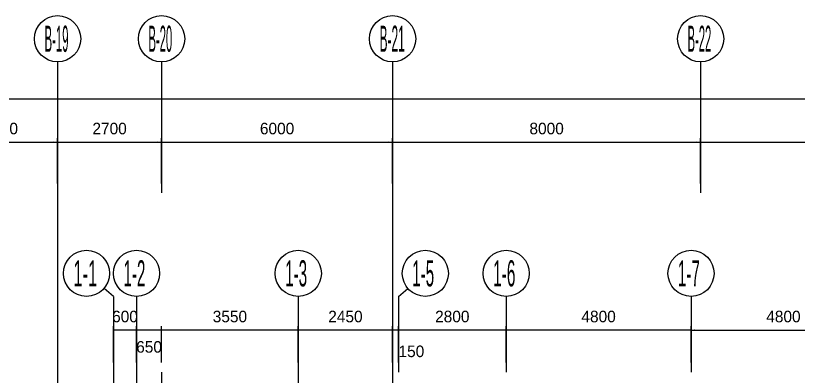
# Model space of a CAD drawing. Extents: x 19107 to 699106, y -67310 to 245688.
# Drawn here: x 600968 to 621296, y 234151 to 243519 of the extents above; entities that cross this region are included whole.
import ezdxf

# ---------------------------------------------------------------- set-up
doc = ezdxf.new("R2010")
doc.units = 0
doc.header["$LTSCALE"] = 100
doc.header["$MEASUREMENT"] = 0
doc.layers.add('DOTE', color=253, linetype='Continuous')
doc.layers.add('L-AXIS', color=3, linetype='Continuous')
doc.styles.add('hztxt', font='hztxt')
doc.dimstyles.get("Standard").update_dxf_attribs({"dimtxt": 300, "dimasz": 100, "dimexe": 100, "dimexo": 250, "dimgap": 100, "dimtad": 0, "dimtoh": 1, "dimdec": 0, "dimdsep": 46, "dimcen": 0.09, "dimclrt": 7, "dimadec": 0, "dimazin": 0, "dimtfac": 1, "dimtdec": 4, "dimtofl": 0, "dimtmove": 0, "dimatfit": 3, "dimfxl": 1, "dimtolj": 1, "dimtzin": 0, "dimarcsym": 0})

# ---------------------------------------------------------------- blocks, each defined once
blk = doc.blocks.new('*D493')
at = {"layer": 'L-AXIS', "color": 0, "linetype": 'ByBlock', "lineweight": -2}
for p, q in [((494858, 239398), (494858, 241456)), ((494858, 241356), (656958, 241356)), ((656958, 239398), (656958, 241456))]:
    blk.add_line(p, q, dxfattribs=at)
for points in [[(494858, 241356), (494958, 241372), (494958, 241339)], [(656958, 241356), (656858, 241339), (656858, 241372)]]:
    blk.add_solid(points, dxfattribs=at)
at = {"layer": 'L-AXIS', "color": 7, "linetype": 'Continuous', "lineweight": -2, "insert": (548151, 241706), "char_height": 300, "width": 1106.67, "attachment_point": 5, "style": 'hztxt'}
blk.add_mtext('162100', dxfattribs=at)
blk = doc.blocks.new('_AXISO')
blk.add_circle((0, 0), 0.5)
blk = doc.blocks.new('*D4709')
at = {"layer": 'L-AXIS', "color": 0, "linetype": 'ByBlock', "lineweight": -2}
for p, q in [((602058, 239163), (602058, 240335)), ((604758, 239163), (604758, 240335)), ((602058, 240235), (604758, 240235))]:
    blk.add_line(p, q, dxfattribs=at)
for points in [[(602058, 240235), (602158, 240251), (602158, 240218)], [(604758, 240235), (604658, 240218), (604658, 240251)]]:
    blk.add_solid(points, dxfattribs=at)
at = {"layer": 'L-AXIS', "color": 7, "linetype": 'Continuous', "lineweight": -2, "insert": (603408, 240585), "char_height": 300, "width": 780, "attachment_point": 5, "style": 'hztxt'}
blk.add_mtext('2700', dxfattribs=at)
blk = doc.blocks.new('*D5102')
at = {"layer": 'L-AXIS', "color": 0, "linetype": 'ByBlock', "lineweight": -2}
for p, q in [((599108, 239163), (599108, 240335)), ((602058, 239163), (602058, 240335)), ((599108, 240235), (602058, 240235))]:
    blk.add_line(p, q, dxfattribs=at)
for points in [[(599108, 240235), (599208, 240251), (599208, 240218)], [(602058, 240235), (601958, 240218), (601958, 240251)]]:
    blk.add_solid(points, dxfattribs=at)
at = {"layer": 'L-AXIS', "color": 7, "linetype": 'Continuous', "lineweight": -2, "insert": (600583, 240585), "char_height": 300, "width": 775, "attachment_point": 5, "style": 'hztxt'}
blk.add_mtext('2950', dxfattribs=at)
blk = doc.blocks.new('*D2985')
at = {"layer": 'L-AXIS', "color": 0, "linetype": 'ByBlock', "lineweight": -2}
for p, q in [((613708, 234511), (613708, 235453)), ((618508, 234511), (618508, 235453)), ((618508, 235353), (613708, 235353))]:
    blk.add_line(p, q, dxfattribs=at)
for points in [[(613708, 235353), (613808, 235370), (613808, 235337)], [(618508, 235353), (618408, 235337), (618408, 235370)]]:
    blk.add_solid(points, dxfattribs=at)
at = {"layer": 'L-AXIS', "color": 7, "linetype": 'Continuous', "lineweight": -2, "insert": (616108, 235703), "char_height": 300, "width": 790, "attachment_point": 5, "style": 'hztxt'}
blk.add_mtext('4800', dxfattribs=at)
blk = doc.blocks.new('*D1889')
at = {"layer": 'L-AXIS', "color": 0, "linetype": 'ByBlock', "lineweight": -2}
for p, q in [((608308, 234511), (608308, 235453)), ((610758, 234511), (610758, 235453)), ((610758, 235353), (608308, 235353))]:
    blk.add_line(p, q, dxfattribs=at)
for points in [[(608308, 235353), (608408, 235370), (608408, 235337)], [(610758, 235353), (610658, 235337), (610658, 235370)]]:
    blk.add_solid(points, dxfattribs=at)
at = {"layer": 'L-AXIS', "color": 7, "linetype": 'Continuous', "lineweight": -2, "insert": (609533, 235703), "char_height": 300, "width": 785, "attachment_point": 5, "style": 'hztxt'}
blk.add_mtext('2450', dxfattribs=at)
blk = doc.blocks.new('*D2173')
at = {"layer": 'L-AXIS', "color": 0, "linetype": 'ByBlock', "lineweight": -2}
for p, q in [((604758, 234511), (604758, 235453)), ((608308, 234511), (608308, 235453)), ((608308, 235353), (604758, 235353))]:
    blk.add_line(p, q, dxfattribs=at)
for points in [[(604758, 235353), (604858, 235370), (604858, 235337)], [(608308, 235353), (608208, 235337), (608208, 235370)]]:
    blk.add_solid(points, dxfattribs=at)
at = {"layer": 'L-AXIS', "color": 7, "linetype": 'Continuous', "lineweight": -2, "insert": (606533, 235703), "char_height": 300, "width": 780, "attachment_point": 5, "style": 'hztxt'}
blk.add_mtext('3550', dxfattribs=at)
blk = doc.blocks.new('*D1802')
at = {"layer": 'L-AXIS', "color": 0, "linetype": 'ByBlock', "lineweight": -2}
for p, q in [((604108, 234511), (604108, 235453)), ((604758, 234511), (604758, 235453)), ((604758, 235353), (604108, 235353))]:
    blk.add_line(p, q, dxfattribs=at)
for points in [[(604108, 235353), (604208, 235370), (604208, 235337)], [(604758, 235353), (604658, 235337), (604658, 235370)]]:
    blk.add_solid(points, dxfattribs=at)
at = {"layer": 'L-AXIS', "color": 7, "linetype": 'Continuous', "lineweight": -2, "insert": (604433, 234914), "char_height": 300, "width": 556.67, "attachment_point": 5, "style": 'hztxt'}
blk.add_mtext('650', dxfattribs=at)
blk = doc.blocks.new('*D2743')
at = {"layer": 'L-AXIS', "color": 0, "linetype": 'ByBlock', "lineweight": -2}
for p, q in [((603508, 234511), (603508, 235453)), ((604108, 234511), (604108, 235453)), ((604108, 235353), (603508, 235353))]:
    blk.add_line(p, q, dxfattribs=at)
for points in [[(603508, 235353), (603608, 235370), (603608, 235337)], [(604108, 235353), (604008, 235337), (604008, 235370)]]:
    blk.add_solid(points, dxfattribs=at)
at = {"layer": 'L-AXIS', "color": 7, "linetype": 'Continuous', "lineweight": -2, "insert": (603808, 235703), "char_height": 300, "width": 556.67, "attachment_point": 5, "style": 'hztxt'}
blk.add_mtext('600', dxfattribs=at)
blk = doc.blocks.new('*D797')
at = {"layer": 'L-AXIS', "color": 0, "linetype": 'ByBlock', "lineweight": -2}
for p, q in [((610908, 234511), (610908, 235453)), ((613708, 234511), (613708, 235453)), ((613708, 235353), (610908, 235353))]:
    blk.add_line(p, q, dxfattribs=at)
for points in [[(610908, 235353), (611008, 235370), (611008, 235337)], [(613708, 235353), (613608, 235337), (613608, 235370)]]:
    blk.add_solid(points, dxfattribs=at)
at = {"layer": 'L-AXIS', "color": 7, "linetype": 'Continuous', "lineweight": -2, "insert": (612308, 235703), "char_height": 300, "width": 780, "attachment_point": 5, "style": 'hztxt'}
blk.add_mtext('2800', dxfattribs=at)
blk = doc.blocks.new('*D4426')
at = {"layer": 'L-AXIS', "color": 0, "linetype": 'ByBlock', "lineweight": -2}
for p, q in [((610758, 234511), (610758, 235453)), ((610908, 234511), (610908, 235453)), ((611108, 235353), (610558, 235353))]:
    blk.add_line(p, q, dxfattribs=at)
for points in [[(610758, 235353), (610658, 235337), (610658, 235370)], [(610908, 235353), (611008, 235370), (611008, 235337)]]:
    blk.add_solid(points, dxfattribs=at)
at = {"layer": 'L-AXIS', "color": 7, "linetype": 'Continuous', "lineweight": -2, "insert": (611246, 234799), "char_height": 300, "width": 476.67, "attachment_point": 5, "style": 'hztxt'}
blk.add_mtext('150', dxfattribs=at)
blk = doc.blocks.new('*D3774')
at = {"layer": 'L-AXIS', "color": 0, "linetype": 'ByBlock', "lineweight": -2}
for p, q in [((618508, 234511), (618508, 235453)), ((623308, 234511), (623308, 235453)), ((618508, 235353), (623308, 235353))]:
    blk.add_line(p, q, dxfattribs=at)
for points in [[(618508, 235353), (618608, 235370), (618608, 235337)], [(623308, 235353), (623208, 235337), (623208, 235370)]]:
    blk.add_solid(points, dxfattribs=at)
at = {"layer": 'L-AXIS', "color": 7, "linetype": 'Continuous', "lineweight": -2, "insert": (620908, 235703), "char_height": 300, "width": 790, "attachment_point": 5, "style": 'hztxt'}
blk.add_mtext('4800', dxfattribs=at)
blk = doc.blocks.new('*D2188')
at = {"layer": 'L-AXIS', "color": 0, "linetype": 'ByBlock', "lineweight": -2}
for p, q in [((610758, 239163), (610758, 240335)), ((618758, 239163), (618758, 240335)), ((610758, 240235), (618758, 240235))]:
    blk.add_line(p, q, dxfattribs=at)
for points in [[(610758, 240235), (610858, 240251), (610858, 240218)], [(618758, 240235), (618658, 240218), (618658, 240251)]]:
    blk.add_solid(points, dxfattribs=at)
at = {"layer": 'L-AXIS', "color": 7, "linetype": 'Continuous', "lineweight": -2, "insert": (614758, 240585), "char_height": 300, "width": 780, "attachment_point": 5, "style": 'hztxt'}
blk.add_mtext('8000', dxfattribs=at)
blk = doc.blocks.new('*D491')
at = {"layer": 'L-AXIS', "color": 0, "linetype": 'ByBlock', "lineweight": -2}
for p, q in [((604758, 239163), (604758, 240335)), ((610758, 239163), (610758, 240335)), ((604758, 240235), (610758, 240235))]:
    blk.add_line(p, q, dxfattribs=at)
for points in [[(604758, 240235), (604858, 240251), (604858, 240218)], [(610758, 240235), (610658, 240218), (610658, 240251)]]:
    blk.add_solid(points, dxfattribs=at)
at = {"layer": 'L-AXIS', "color": 7, "linetype": 'Continuous', "lineweight": -2, "insert": (607758, 240585), "char_height": 300, "width": 770, "attachment_point": 5, "style": 'hztxt'}
blk.add_mtext('6000', dxfattribs=at)
blk = doc.blocks.new('*D122')
at = {"layer": 'L-AXIS', "color": 0, "linetype": 'ByBlock', "lineweight": -2}
for p, q in [((618758, 239163), (618758, 240335)), ((626758, 239163), (626758, 240335)), ((618758, 240235), (626758, 240235))]:
    blk.add_line(p, q, dxfattribs=at)
for points in [[(618758, 240235), (618858, 240251), (618858, 240218)], [(626758, 240235), (626658, 240218), (626658, 240251)]]:
    blk.add_solid(points, dxfattribs=at)
at = {"layer": 'L-AXIS', "color": 7, "linetype": 'Continuous', "lineweight": -2, "insert": (622758, 240585), "char_height": 300, "width": 780, "attachment_point": 5, "style": 'hztxt'}
blk.add_mtext('8000', dxfattribs=at)

msp = doc.modelspace()

# ---------------------------------------------------------------- linework, layer by layer
at = {"layer": 'DOTE'}
for p, q in [((602058.1, 239163.1), (602058.1, 213087.9)), ((610758.1, 238913.1), (610758.1, 233811.1)), ((603508.1, 234260.7), (603508.1, 225237.9)), ((604108.1, 234260.7), (604108.1, 222237.9)), ((604758.1, 234260.7), (604758.1, 197087.9)), ((608308.1, 234260.7), (608308.1, 225237.9))]:
    msp.add_line(p, q, dxfattribs=at)
at = {"layer": 'L-AXIS'}
for p, q in [((602058.1, 242318.6), (602058.1, 238913.1)), ((602058.1, 242318.6), (602058.1, 238913.1)), ((602058.1, 242318.6), (602058.1, 238913.1)), ((604758.1, 242318.6), (604758.1, 238913.1)), ((604758.1, 242318.6), (604758.1, 238913.1)), ((604758.1, 242318.6), (604758.1, 238913.1)), ((610758.1, 242318.6), (610758.1, 238913.1)), ((610758.1, 242318.6), (610758.1, 238913.1)), ((610758.1, 242318.6), (610758.1, 238913.1)), ((618758.1, 242318.6), (618758.1, 238913.1)), ((618758.1, 242318.6), (618758.1, 238913.1)), ((618758.1, 242318.6), (618758.1, 238913.1)), ((603508.1, 236226.3), (603263.6, 236435.8)), ((610908.1, 236226.3), (611152.5, 236435.8)), ((603508.1, 236226.3), (603508.1, 234260.7)), ((604108.1, 236226.3), (604108.1, 234260.7)), ((608308.1, 236226.3), (608308.1, 234260.7)), ((610908.1, 236226.3), (610908.1, 234260.7)), ((613708.1, 236226.3), (613708.1, 234260.7)), ((618508.1, 236226.3), (618508.1, 234260.7))]:
    msp.add_line(p, q, dxfattribs=at)

# ---------------------------------------------------------------- block references
ref = msp.add_blockref('_AXISO', (602058.1, 242918.6), dxfattribs=dict(at, xscale=1199.999999999997, yscale=1200, rotation=359.9996457873818))
ref.add_attrib('A', 'B-19', (601718.7, 242579.2), dxfattribs={"height": 678.82, "style": 'hztxt', "width": 0.325})
ref = msp.add_blockref('_AXISO', (604758.1, 242918.6), dxfattribs=dict(at, xscale=1199.999999999997, yscale=1200, rotation=359.9996457873818))
ref.add_attrib('A', 'B-20', (604418.7, 242579.2), dxfattribs={"height": 678.82, "style": 'hztxt', "width": 0.320988})
ref = msp.add_blockref('_AXISO', (610758.1, 242918.6), dxfattribs=dict(at, xscale=1199.999999999997, yscale=1200, rotation=359.9996457873818))
ref.add_attrib('A', 'B-21', (610418.7, 242579.2), dxfattribs={"height": 678.82, "style": 'hztxt', "width": 0.342105})
ref = msp.add_blockref('_AXISO', (618758.1, 242918.6), dxfattribs=dict(at, xscale=1199.999999999997, yscale=1200, rotation=359.9996457873818))
ref.add_attrib('A', 'B-22', (618418.7, 242579.2), dxfattribs={"height": 678.82, "style": 'hztxt', "width": 0.320988})
ref = msp.add_blockref('_AXISO', (602808, 236826.3), dxfattribs=dict(at, xscale=1199.999999999997, yscale=1200, rotation=359.9996457873818))
ref.add_attrib('A', '1-1', (602468.6, 236486.9), dxfattribs={"height": 678.82, "style": 'hztxt', "width": 0.472727})
ref = msp.add_blockref('_AXISO', (604108, 236826.3), dxfattribs=dict(at, xscale=1199.999999999997, yscale=1200, rotation=359.9996457873818))
ref.add_attrib('A', '1-2', (603768.6, 236486.9), dxfattribs={"height": 678.82, "style": 'hztxt', "width": 0.433333})
ref = msp.add_blockref('_AXISO', (608308, 236826.3), dxfattribs=dict(at, xscale=1199.999999999997, yscale=1200, rotation=359.9996457873818))
ref.add_attrib('A', '1-3', (607968.6, 236486.9), dxfattribs={"height": 678.82, "style": 'hztxt', "width": 0.433333})
ref = msp.add_blockref('_AXISO', (611608, 236826.3), dxfattribs=dict(at, xscale=1199.999999999997, yscale=1200, rotation=359.9996457873818))
ref.add_attrib('A', '1-5', (611268.6, 236486.9), dxfattribs={"height": 678.82, "style": 'hztxt', "width": 0.433333})
ref = msp.add_blockref('_AXISO', (613708.1, 236826.3), dxfattribs=dict(at, xscale=1199.999999999997, yscale=1200, rotation=359.9996457873818))
ref.add_attrib('A', '1-6', (613368.7, 236486.9), dxfattribs={"height": 678.82, "style": 'hztxt', "width": 0.440678})
ref = msp.add_blockref('_AXISO', (618508.1, 236826.3), dxfattribs=dict(at, xscale=1199.999999999997, yscale=1200, rotation=359.9996457873818))
ref.add_attrib('A', '1-7', (618168.7, 236486.9), dxfattribs={"height": 678.82, "style": 'hztxt', "width": 0.433333})

# ---------------------------------------------------------------- dimensions: what is measured, and where the dimension line sits
for base, p1, p2, picture, middle in [((656958.1, 241355.5), (494858.1, 239148.3), (656958.1, 239148.3), '*D493', (548150.6, 241705.5)), ((602058.1, 240234.6), (599108.1, 238913.1), (602058.1, 238913.1), '*D5102', (600583.1, 240584.6)), ((604758.1, 240234.6), (602058.1, 238913.1), (604758.1, 238913.1), '*D4709', (603408.1, 240584.6)), ((610758.1, 240234.6), (604758.1, 238913.1), (610758.1, 238913.1), '*D491', (607758.1, 240584.6)), ((618758.1, 240234.6), (610758.1, 238913.1), (618758.1, 238913.1), '*D2188', (614758.1, 240584.6)), ((626758.1, 240234.6), (618758.1, 238913.1), (626758.1, 238913.1), '*D122', (622758.1, 240584.6)), ((623308.1, 235353.2), (618508.1, 234260.7), (623308.1, 234260.7), '*D3774', (620908.1, 235703.2))]:
    dim = msp.add_linear_dim(base=base, p1=p1, p2=p2, dimstyle='Standard', dxfattribs=at)
    dim.commit()
    dim.dimension.update_dxf_attribs({"geometry": picture, "text_midpoint": middle})
for base, p1, p2, picture, middle in [((603508.1, 235353.2), (604108.1, 234260.7), (603508.1, 234260.7), '*D2743', (603808.1, 235703.2)), ((604758.1, 235353.2), (608308.1, 234260.7), (604758.1, 234260.7), '*D2173', (606533.1, 235703.2)), ((608308.1, 235353.2), (610758.1, 234260.7), (608308.1, 234260.7), '*D1889', (609533.1, 235703.2)), ((610908.1, 235353.2), (613708.1, 234260.7), (610908.1, 234260.7), '*D797', (612308.1, 235703.2)), ((613708.1, 235353.2), (618508.1, 234260.7), (613708.1, 234260.7), '*D2985', (616108.1, 235703.2)), ((604108.1, 235353.2), (604758.1, 234260.7), (604108.1, 234260.7), '*D1802', (604433.1, 234913.6)), ((610758.1, 235353.2), (610908.1, 234260.7), (610758.1, 234260.7), '*D4426', (610833.1, 234799))]:
    dim = msp.add_linear_dim(base=base, p1=p1, p2=p2, angle=180, dimstyle='Standard', dxfattribs=at)
    dim.commit()
    dim.dimension.update_dxf_attribs({"geometry": picture, "text_midpoint": middle})

doc.saveas('drawing.dxf')
